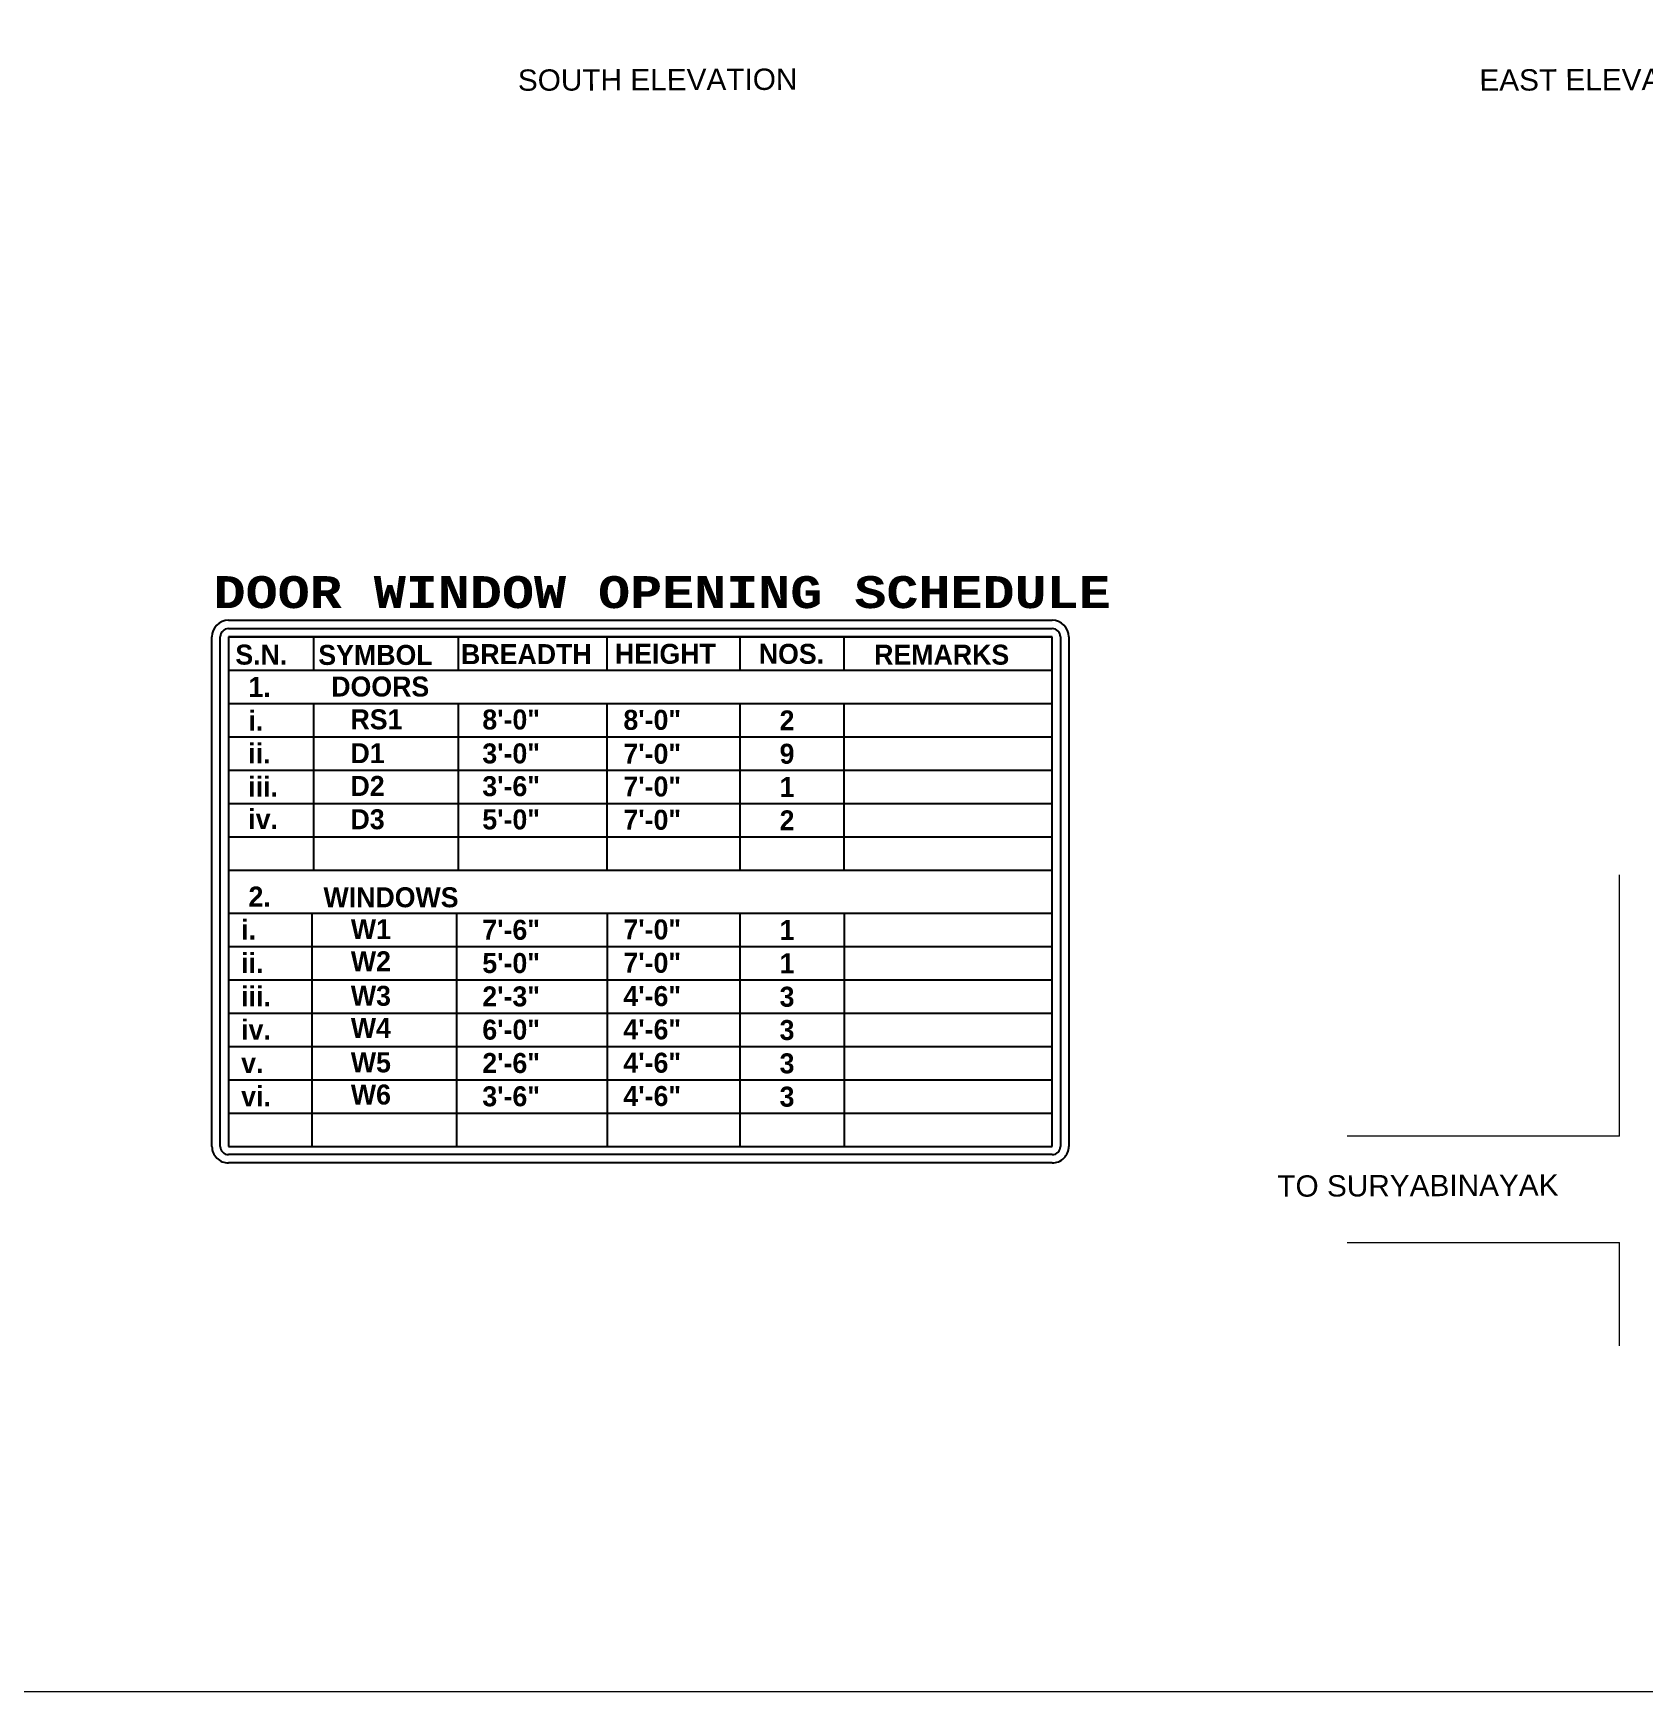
# Model space of a CAD drawing. Header units: inches. Extents: x 151827 to 158466, y -33102 to -26532.
# Drawn here: x 156450 to 157357, y -28687 to -27753 of the extents above; entities that cross this region are included whole.
import ezdxf

# ---------------------------------------------------------------- set-up
doc = ezdxf.new("R2010")
doc.units = ezdxf.units.IN
doc.header["$LTSCALE"] = 5
doc.header["$MEASUREMENT"] = 0
for name, color, linetype, lineweight in [('A-WALL', 7, 'Continuous', 9), ('boundary', 7, 'Continuous', 25), ('ele1', 21, 'Continuous', 20)]:
    doc.layers.add(name, color=color, linetype=linetype, lineweight=lineweight)
doc.layers.add('column', color=4, linetype='Continuous')
doc.layers.add('TEXT', color=6, linetype='Continuous')
doc.styles.add('ARIAL', font='cityb___.ttf')
doc.styles.add('COURIER', font='courbd.ttf')
doc.styles.add('DIMTEXT', font='arial.ttf', dxfattribs={"height": 8})

msp = doc.modelspace()

# ---------------------------------------------------------------- linework, layer by layer
for p, q in [((156559.83, -28088.51, -72.71), (157023.53, -28088.51, -72.71)), ((156555.15, -28379.99, -72.71), (156555.15, -28093.2, -72.71)), ((157023.53, -28093.2, -72.71), (156559.83, -28093.2, -72.71)), ((156559.83, -28093.2, -72.71), (156559.83, -28379.99, -72.71)), ((156559.83, -28093.2, -72.71), (157023.53, -28093.2, -72.71)), ((156559.83, -28093.2, -72.71), (156559.83, -28379.99, -72.71)), ((156607.56, -28093.2, -72.71), (156607.56, -28112.17, -72.71)), ((156689.1, -28093.2, -72.71), (156689.1, -28111.95, -72.71)), ((156772.77, -28093.2, -72.71), (156772.77, -28111.95, -72.71)), ((156847.8, -28111.95, -72.71), (156847.8, -28093.2, -72.71)), ((156906.38, -28111.95, -72.71), (156906.38, -28093.2, -72.71)), ((157023.53, -28379.99, -72.71), (157023.53, -28093.2, -72.71)), ((157023.53, -28189.72, -72.71), (157023.53, -28093.2, -72.71)), ((157028.21, -28093.2, -72.71), (157028.21, -28379.99, -72.71)), ((156559.83, -28111.95, -72.71), (157023.53, -28111.95, -72.71)), ((156559.83, -28130.7, -72.71), (157023.53, -28130.7, -72.71)), ((156772.77, -28130.7, -72.71), (156772.77, -28224.45, -72.71)), ((156847.8, -28224.45, -72.71), (156847.8, -28130.7, -72.71)), ((156906.38, -28224.45, -72.71), (156906.38, -28130.7, -72.71)), ((156559.83, -28149.45, -72.71), (157023.53, -28149.45, -72.71)), ((156559.83, -28168.2, -72.71), (157023.53, -28168.2, -72.71)), ((156559.83, -28186.95, -72.71), (157023.53, -28186.95, -72.71)), ((156559.83, -28205.7, -72.71), (157023.53, -28205.7, -72.71)), ((156559.83, -28224.45, -72.71), (157023.53, -28224.45, -72.71)), ((156559.83, -28224.45, -72.71), (157023.53, -28224.45, -72.71)), ((156559.83, -28248.73, -72.71), (157023.53, -28248.73, -72.71)), ((156559.83, -28248.73, -72.71), (157023.53, -28248.73, -72.71)), ((156606.98, -28379.99, -72.71), (156606.98, -28248.73, -72.71)), ((156688.34, -28379.99, -72.71), (156688.34, -28248.73, -72.71)), ((156773.15, -28379.99, -72.71), (156773.15, -28248.73, -72.71)), ((156847.8, -28379.99, -72.71), (156847.8, -28248.73, -72.71)), ((156906.69, -28379.99, -72.71), (156906.69, -28248.73, -72.71)), ((156559.83, -28267.48, -72.71), (157023.53, -28267.48, -72.71)), ((156559.83, -28267.48, -72.71), (157023.53, -28267.48, -72.71)), ((156559.83, -28267.48, -72.71), (157023.53, -28267.48, -72.71)), ((156559.83, -28286.23, -72.71), (157023.53, -28286.23, -72.71)), ((156559.83, -28304.99, -72.71), (157023.53, -28304.99, -72.71)), ((156559.83, -28323.74, -72.71), (157023.53, -28323.74, -72.71)), ((156559.83, -28342.49, -72.71), (157023.53, -28342.49, -72.71)), ((156559.83, -28361.24, -72.71), (157023.53, -28361.24, -72.71)), ((156559.83, -28379.99, -72.71), (157023.53, -28379.99, -72.71)), ((156559.83, -28379.99, -72.71), (157023.53, -28379.99, -72.71)), ((156559.83, -28379.99, -72.71), (157023.53, -28379.99, -72.71)), ((156559.83, -28379.99, -72.71), (157023.53, -28379.99, -72.71)), ((157023.53, -28384.67, -72.71), (156559.83, -28384.67, -72.71))]:
    msp.add_line(p, q)
for centre, start, end in [((156559.83, -28093.2, -72.71), 90, 180), ((157023.53, -28093.2, -72.71), 0, 90), ((156559.83, -28379.99, -72.71), 180, 270), ((157023.53, -28379.99, -72.71), 270, 0)]:
    msp.add_arc(centre, 4.69, start, end)
at = {"layer": 'A-WALL', "ltscale": 5}
for p, q in [((157342.98, -28374.19, -72.71), (157342.98, -28227.18, -72.71)), ((157342.98, -28374.19, -72.71), (157189.68, -28374.19, -72.71)), ((157189.68, -28434.19, -72.71), (157342.98, -28434.19, -72.71)), ((157342.98, -28492.4, -72.71), (157342.98, -28434.19, -72.71))]:
    msp.add_line(p, q, dxfattribs=at)
at = {"layer": 'boundary'}
for p, q in [((156559.83, -28083.82, -72.71), (157023.53, -28083.82, -72.71)), ((156550.46, -28379.99, -72.71), (156550.46, -28093.2, -72.71)), ((157032.9, -28093.2, -72.71), (157032.9, -28379.99, -72.71)), ((157023.53, -28389.36, -72.71), (156559.83, -28389.36, -72.71))]:
    msp.add_line(p, q, dxfattribs=at)
for centre, start, end in [((156559.83, -28093.2, -72.71), 90, 180), ((157023.53, -28093.2, -72.71), 0, 90), ((156559.83, -28379.99, -72.71), 179.99824, 270), ((157023.53, -28379.99, -72.71), 270, 0.00176)]:
    msp.add_arc(centre, 9.37, start, end, dxfattribs=at)
at = {"layer": 'ele1', "elevation": -72.71}
msp.add_lwpolyline([(155380.93, -26531.78), (158465.9, -26531.78), (158465.9, -28687.11), (155380.93, -28687.11)], close=True, dxfattribs=at)
msp.add_lwpolyline([(155380.93, -26531.78), (158465.9, -26531.78), (158465.9, -28687.11), (155380.93, -28687.11)], close=True, dxfattribs=at)
at = {"layer": 'TEXT'}
for p, q in [((156607.56, -28130.7, -72.71), (156607.56, -28224.45, -72.71)), ((156689.1, -28130.7, -72.71), (156689.1, -28224.45, -72.71)), ((156559.83, -28168.2, -72.71), (156601.48, -28168.2, -72.71))]:
    msp.add_line(p, q, dxfattribs=at)

# ---------------------------------------------------------------- texts
at = {"style": 'COURIER'}
msp.add_text('DOOR WINDOW OPENING SCHEDULE', height=18, dxfattribs=at).set_placement((156551.41, -28076.96, -72.71))
at = {"layer": 'column', "color": 0, "char_height": 12, "width": 216.2725, "attachment_point": 2, "rotation": 0.20566, "style": 'DIMTEXT'}
for s, insert in [('SOUTH ELEVATION', (156801.38, -27773.43, -72.71)), ('EAST ELEVATION', (157335.32, -27773.43, -72.71)), ('TO SURYABINAYAK', (157229.47, -28396.09, -72.71))]:
    msp.add_mtext(s, dxfattribs=dict(at, insert=insert))
at = {"layer": 'TEXT', "style": 'ARIAL'}
for s, p in [('S.N.', (156563.65, -28108.77, -72.71)), ('SYMBOL', (156610.37, -28108.94, -72.71)), ('BREADTH', (156690.72, -28108.5, -72.71)), ('HEIGHT', (156777.35, -28108.32, -72.71)), ('NOS.', (156858.35, -28108.32, -72.71)), ('REMARKS', (156923.32, -28108.8, -72.71)), ('1.', (156571.04, -28126.95, -72.71)), ('DOORS', (156617.64, -28126.74, -72.71)), ('i.', (156571.04, -28145.96, -72.71)), ('RS1', (156628.47, -28145.2, -72.71)), ('8\'-0"', (156702.7, -28145.33, -72.71)), ('8\'-0"', (156782.14, -28145.52, -72.71)), ('2', (156870.08, -28145.83, -72.71)), ('ii.', (156570.93, -28164.45, -72.71)), ('D1', (156628.47, -28164.26, -72.71)), ('3\'-0"', (156702.7, -28164.39, -72.71)), ('7\'-0"', (156782.14, -28164.58, -72.71)), ('9', (156870.08, -28164.58, -72.71)), ('iii.', (156570.93, -28183.2, -72.71)), ('D2', (156628.47, -28182.7, -72.71)), ('3\'-6"', (156702.7, -28182.83, -72.71)), ('7\'-0"', (156782.14, -28183.02, -72.71)), ('1', (156870.08, -28183.33, -72.71)), ('iv.', (156570.93, -28201.35, -72.71)), ('D3', (156628.47, -28201.45, -72.71)), ('5\'-0"', (156702.7, -28201.58, -72.71)), ('7\'-0"', (156782.14, -28201.77, -72.71)), ('2', (156870.08, -28202.08, -72.71)), ('2.', (156571.04, -28244.98, -72.71)), ('WINDOWS', (156613.28, -28245.39, -72.71)), ('i.', (156566.93, -28263.64, -72.71)), ('W1', (156628.68, -28263.35, -72.71)), ('7\'-6"', (156702.7, -28263.69, -72.71)), ('7\'-0"', (156782.14, -28263.52, -72.71)), ('1', (156870.08, -28263.87, -72.71)), ('ii.', (156566.93, -28282.39, -72.71)), ('W2', (156628.68, -28281.43, -72.71)), ('5\'-0"', (156702.7, -28282.42, -72.71)), ('7\'-0"', (156782.14, -28282.27, -72.71)), ('1', (156870.08, -28282.62, -72.71)), ('iii.', (156566.93, -28301.15, -72.71)), ('W3', (156628.68, -28300.86, -72.71)), ('2\'-3"', (156702.7, -28301.19, -72.71)), ('4\'-6"', (156782.14, -28301.02, -72.71)), ('3', (156870.08, -28301.37, -72.71)), ('iv.', (156566.93, -28319.89, -72.71)), ('W4', (156628.68, -28318.94, -72.71)), ('6\'-0"', (156702.7, -28319.93, -72.71)), ('4\'-6"', (156782.14, -28319.78, -72.71)), ('3', (156870.08, -28320.12, -72.71)), ('v.', (156566.93, -28338.65, -72.71)), ('W5', (156628.68, -28338.36, -72.71)), ('2\'-6"', (156702.7, -28338.7, -72.71)), ('4\'-6"', (156782.14, -28338.53, -72.71)), ('3', (156870.08, -28338.88, -72.71)), ('vi.', (156566.93, -28357.4, -72.71)), ('W6', (156628.68, -28356.45, -72.71)), ('3\'-6"', (156702.7, -28357.43, -72.71)), ('4\'-6"', (156782.14, -28357.28, -72.71)), ('3', (156870.08, -28357.63, -72.71))]:
    msp.add_text(s, height=11.25, dxfattribs=at).set_placement(p)

doc.saveas('drawing.dxf')
